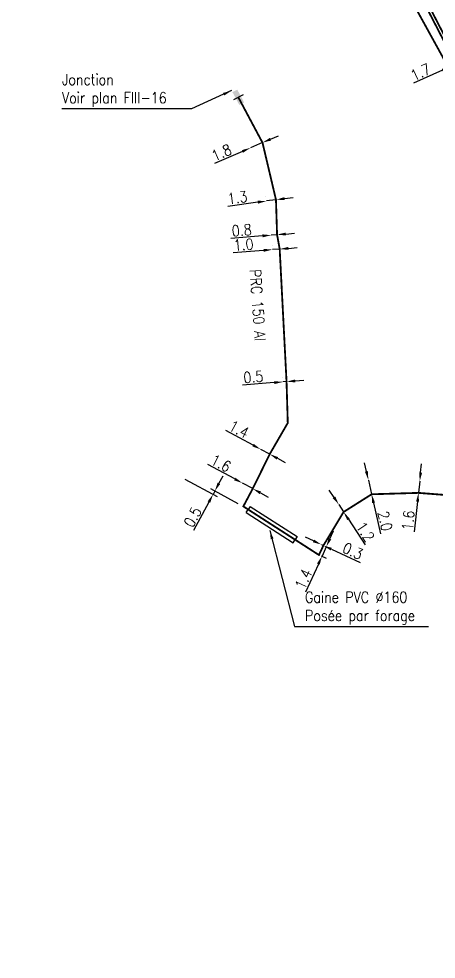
# Model space of a CAD drawing. Header units: millimetres. Extents: x 113457 to 114000, y 153000 to 154000.
# Drawn here: x 113600.8 to 113658.1, y 153534.9 to 153663.9 of the extents above; entities that cross this region are included whole.
import ezdxf
from ezdxf.enums import TextEntityAlignment as Align

# ---------------------------------------------------------------- set-up
doc = ezdxf.new("R2010")
doc.units = ezdxf.units.MM
doc.header["$PDMODE"] = 34
doc.layers.get('0').update_dxf_attribs({"linetype": 'CONTINUOUS'})
doc.layers.get('DEFPOINTS').update_dxf_attribs({"linetype": 'CONTINUOUS'})
for name, color, linetype in [('M_130', 3, 'M_ST_15'), ('M_300', 7, 'CONTINUOUS'), ('M_400', 7, 'CONTINUOUS')]:
    doc.layers.add(name, color=color, linetype=linetype)
doc.styles.add('M_ROMANS', font='ROMANS.shx', dxfattribs={"width": 0.75})
doc.styles.get("Standard").update_dxf_attribs({"font": 'romans.shx', "width": 0.85})
doc.linetypes.add('M_ST_15', pattern='A,5,-0.3,["XX",Standard,S=1,R=0,X=0,Y=-0.5],-2.5', length=7.8)
doc.dimstyles.get("Standard").update_dxf_attribs({"dimtxt": 1.5, "dimasz": 1.2, "dimexe": 0.625, "dimexo": 0.625, "dimgap": 0.25, "dimtad": 1, "dimdec": 1, "dimzin": 0, "dimdsep": 46, "dimtxsty": 'Standard', "dimcen": -0.5, "dimadec": 0, "dimazin": 0, "dimtfac": 1, "dimtdec": 1, "dimtmove": 0, "dimatfit": 3, "dimfxl": 1, "dimtolj": 1, "dimtzin": 0, "dimarcsym": 0})

# ---------------------------------------------------------------- blocks, each defined once
blk = doc.blocks.new('*D22')
at = {"layer": 'DEFPOINTS', "color": 0, "linetype": 'Continuous', "transparency": 16777216}
for p in [(113660.05, 153657.31), (113660.05, 153657.31), (113661.61, 153658.01)]:
    blk.add_point(p, dxfattribs=at)
at = {"layer": 'M_130', "color": 0, "linetype": 'Continuous', "lineweight": -2, "transparency": 16777216}
for p, q in [((113662.7, 153658.51), (113663.79, 153659)), ((113658.96, 153656.82), (113655, 153655.03)), ((113661.61, 153658.01), (113660.05, 153657.31))]:
    blk.add_line(p, q, dxfattribs=at)
at = {"layer": 'M_130', "color": 0, "linetype": 'Continuous', "transparency": 16777216}
for points in [[(113662.62, 153658.69), (113662.78, 153658.33), (113661.61, 153658.01)], [(113658.87, 153657), (113659.04, 153656.63), (113660.05, 153657.31)]]:
    blk.add_solid(points, dxfattribs=at)
at = {"layer": 'M_130', "color": 0, "linetype": 'Continuous', "transparency": 16777216, "insert": (113655.95, 153656.56), "char_height": 1.5, "attachment_point": 5, "rotation": 24.3128}
blk.add_mtext('\\A1;1.7', dxfattribs=at)
blk = doc.blocks.new('*D58')
at = {"layer": 'DEFPOINTS', "color": 0, "linetype": 'Continuous', "transparency": 16777216}
for p in [(113634.26, 153646.89), (113632.61, 153646.17), (113632.61, 153646.17)]:
    blk.add_point(p, dxfattribs=at)
at = {"layer": 'M_130', "color": 0, "linetype": 'Continuous', "lineweight": -2, "transparency": 16777216}
for p, q in [((113635.36, 153647.36), (113636.46, 153647.84)), ((113634.26, 153646.89), (113632.61, 153646.17)), ((113631.51, 153645.69), (113627.67, 153644.02))]:
    blk.add_line(p, q, dxfattribs=at)
at = {"layer": 'M_130', "color": 0, "linetype": 'Continuous', "transparency": 16777216}
for points in [[(113635.28, 153647.55), (113635.44, 153647.18), (113634.26, 153646.89)], [(113631.43, 153645.87), (113631.59, 153645.51), (113632.61, 153646.17)]]:
    blk.add_solid(points, dxfattribs=at)
at = {"layer": 'M_130', "color": 0, "linetype": 'Continuous', "transparency": 16777216, "insert": (113628.64, 153645.53), "char_height": 1.5, "attachment_point": 5, "rotation": 23.4965}
blk.add_mtext('\\A1;1.8', dxfattribs=at)
blk = doc.blocks.new('*D59')
at = {"layer": 'DEFPOINTS', "color": 0, "linetype": 'Continuous', "transparency": 16777216}
for p in [(113634.82, 153638.89), (113634.82, 153638.89), (113636.11, 153639.06)]:
    blk.add_point(p, dxfattribs=at)
at = {"layer": 'M_130', "color": 0, "linetype": 'Continuous', "lineweight": -2, "transparency": 16777216}
for p, q in [((113633.63, 153638.72), (113629.48, 153638.15)), ((113634.73, 153639.51), (113634.73, 153639.51)), ((113636.11, 153639.06), (113634.82, 153638.89)), ((113636.02, 153639.68), (113636.02, 153639.68)), ((113637.29, 153639.23), (113638.48, 153639.39))]:
    blk.add_line(p, q, dxfattribs=at)
at = {"layer": 'M_130', "color": 0, "linetype": 'Continuous', "transparency": 16777216}
for points in [[(113633.6, 153638.92), (113633.66, 153638.52), (113634.82, 153638.89)], [(113637.27, 153639.42), (113637.32, 153639.03), (113636.11, 153639.06)]]:
    blk.add_solid(points, dxfattribs=at)
at = {"layer": 'M_130', "color": 0, "linetype": 'Continuous', "transparency": 16777216, "insert": (113630.82, 153639.35), "char_height": 1.5, "attachment_point": 5, "rotation": 7.8204}
blk.add_mtext('\\A1;1.3', dxfattribs=at)
blk = doc.blocks.new('*D60')
at = {"layer": 'DEFPOINTS', "color": 0, "linetype": 'Continuous', "transparency": 16777216}
for p in [(113635.46, 153634.2), (113635.46, 153634.2), (113636.26, 153634.27)]:
    blk.add_point(p, dxfattribs=at)
at = {"layer": 'M_130', "color": 0, "linetype": 'Continuous', "lineweight": -2, "transparency": 16777216}
for p, q in [((113634.26, 153634.11), (113629.91, 153633.76)), ((113636.26, 153634.27), (113635.46, 153634.2)), ((113637.45, 153634.36), (113638.65, 153634.46))]:
    blk.add_line(p, q, dxfattribs=at)
at = {"layer": 'M_130', "color": 0, "linetype": 'Continuous', "transparency": 16777216}
for points in [[(113634.25, 153634.31), (113634.28, 153633.91), (113635.46, 153634.2)], [(113637.44, 153634.56), (113637.47, 153634.16), (113636.26, 153634.27)]]:
    blk.add_solid(points, dxfattribs=at)
at = {"layer": 'M_130', "color": 0, "linetype": 'Continuous', "transparency": 16777216, "insert": (113631.41, 153634.88), "char_height": 1.5, "attachment_point": 5, "rotation": 4.5502}
blk.add_mtext('\\A1;0.8', dxfattribs=at)
blk = doc.blocks.new('*D61')
at = {"layer": 'DEFPOINTS', "color": 0, "linetype": 'Continuous', "transparency": 16777216}
for p in [(113636.62, 153632.3), (113635.62, 153632.22), (113635.62, 153632.22)]:
    blk.add_point(p, dxfattribs=at)
at = {"layer": 'M_130', "color": 0, "linetype": 'Continuous', "lineweight": -2, "transparency": 16777216}
for p, q in [((113635.57, 153632.84), (113635.57, 153632.84)), ((113636.62, 153632.3), (113635.62, 153632.22)), ((113636.57, 153632.92), (113636.57, 153632.92)), ((113637.81, 153632.39), (113639.01, 153632.49)), ((113634.42, 153632.12), (113630.25, 153631.79))]:
    blk.add_line(p, q, dxfattribs=at)
at = {"layer": 'M_130', "color": 0, "linetype": 'Continuous', "transparency": 16777216}
for points in [[(113634.41, 153632.32), (113634.44, 153631.92), (113635.62, 153632.22)], [(113637.8, 153632.59), (113637.83, 153632.19), (113636.62, 153632.3)]]:
    blk.add_solid(points, dxfattribs=at)
at = {"layer": 'M_130', "color": 0, "linetype": 'Continuous', "transparency": 16777216, "insert": (113631.66, 153632.9), "char_height": 1.5, "attachment_point": 5, "rotation": 4.5502}
blk.add_mtext('\\A1;1.0', dxfattribs=at)
blk = doc.blocks.new('*D62')
at = {"layer": 'DEFPOINTS', "color": 0, "linetype": 'Continuous', "transparency": 16777216}
for p in [(113637.06, 153614.08), (113637.06, 153614.08), (113637.56, 153614.12)]:
    blk.add_point(p, dxfattribs=at)
at = {"layer": 'M_130', "color": 0, "linetype": 'Continuous', "lineweight": -2, "transparency": 16777216}
for p, q in [((113637.01, 153614.7), (113637.01, 153614.7)), ((113637.51, 153614.74), (113637.51, 153614.74)), ((113638.76, 153614.21), (113639.95, 153614.31)), ((113635.87, 153613.98), (113631.51, 153613.64)), ((113637.56, 153614.12), (113637.06, 153614.08))]:
    blk.add_line(p, q, dxfattribs=at)
at = {"layer": 'M_130', "color": 0, "linetype": 'Continuous', "transparency": 16777216}
for points in [[(113638.74, 153614.41), (113638.77, 153614.01), (113637.56, 153614.12)], [(113635.85, 153614.18), (113635.88, 153613.78), (113637.06, 153614.08)]]:
    blk.add_solid(points, dxfattribs=at)
at = {"layer": 'M_130', "color": 0, "linetype": 'Continuous', "transparency": 16777216, "insert": (113633.01, 153614.76), "char_height": 1.5, "attachment_point": 5, "rotation": 4.5502}
blk.add_mtext('\\A1;0.5', dxfattribs=at)
blk = doc.blocks.new('*D63')
at = {"layer": 'DEFPOINTS', "color": 0, "linetype": 'Continuous', "transparency": 16777216}
for p in [(113634.02, 153604.83), (113634.02, 153604.83), (113635.25, 153604.17)]:
    blk.add_point(p, dxfattribs=at)
at = {"layer": 'M_130', "color": 0, "linetype": 'Continuous', "lineweight": -2, "transparency": 16777216}
for p, q in [((113632.96, 153605.41), (113629.22, 153607.43)), ((113635.25, 153604.17), (113634.02, 153604.83)), ((113636.31, 153603.6), (113637.36, 153603.03))]:
    blk.add_line(p, q, dxfattribs=at)
at = {"layer": 'M_130', "color": 0, "linetype": 'Continuous', "transparency": 16777216}
for points in [[(113633.06, 153605.58), (113632.87, 153605.23), (113634.02, 153604.83)], [(113636.4, 153603.77), (113636.21, 153603.42), (113635.25, 153604.17)]]:
    blk.add_solid(points, dxfattribs=at)
at = {"layer": 'M_130', "color": 0, "linetype": 'Continuous', "transparency": 16777216, "insert": (113631.04, 153607.58), "char_height": 1.5, "attachment_point": 5, "rotation": 331.6172}
blk.add_mtext('\\A1;1.4', dxfattribs=at)
blk = doc.blocks.new('*D64')
at = {"layer": 'DEFPOINTS', "color": 0, "linetype": 'Continuous', "transparency": 16777216}
for p in [(113631.51, 153600.2), (113631.51, 153600.2), (113632.92, 153599.44)]:
    blk.add_point(p, dxfattribs=at)
at = {"layer": 'M_130', "color": 0, "linetype": 'Continuous', "lineweight": -2, "transparency": 16777216}
for p, q in [((113630.46, 153600.77), (113626.77, 153602.76)), ((113632.92, 153599.44), (113631.51, 153600.2)), ((113633.97, 153598.86), (113635.03, 153598.29))]:
    blk.add_line(p, q, dxfattribs=at)
at = {"layer": 'M_130', "color": 0, "linetype": 'Continuous', "transparency": 16777216}
for points in [[(113630.55, 153600.94), (113630.36, 153600.59), (113631.51, 153600.2)], [(113634.07, 153599.04), (113633.88, 153598.69), (113632.92, 153599.44)]]:
    blk.add_solid(points, dxfattribs=at)
at = {"layer": 'M_130', "color": 0, "linetype": 'Continuous', "transparency": 16777216, "insert": (113628.56, 153602.93), "char_height": 1.5, "attachment_point": 5, "rotation": 331.6172}
blk.add_mtext('\\A1;1.6', dxfattribs=at)
blk = doc.blocks.new('*D65')
at = {"layer": 'DEFPOINTS', "color": 0, "linetype": 'Continuous', "transparency": 16777216}
for p in [(113623.04, 153601.03), (113627.47, 153598.66), (113631.48, 153597.09)]:
    blk.add_point(p, dxfattribs=at)
at = {"layer": 'M_130', "color": 0, "linetype": 'Continuous', "lineweight": -2, "transparency": 16777216}
for p, q in [((113623.59, 153600.74), (113628.03, 153598.37)), ((113628.28, 153600.16), (113628.84, 153601.22)), ((113630.93, 153597.38), (113627.16, 153599.4)), ((113627.71, 153599.1), (113627.47, 153598.66)), ((113626.91, 153597.6), (113624.81, 153593.68))]:
    blk.add_line(p, q, dxfattribs=at)
at = {"layer": 'M_130', "color": 0, "linetype": 'Continuous', "transparency": 16777216}
for points in [[(113628.1, 153600.26), (113628.45, 153600.07), (113627.71, 153599.1)], [(113626.73, 153597.7), (113627.09, 153597.51), (113627.47, 153598.66)]]:
    blk.add_solid(points, dxfattribs=at)
at = {"layer": 'M_130', "color": 0, "linetype": 'Continuous', "transparency": 16777216, "insert": (113624.68, 153595.55), "char_height": 1.5, "attachment_point": 5, "rotation": 61.908}
blk.add_mtext('\\A1;0.5', dxfattribs=at)
blk = doc.blocks.new('*D66')
at = {"layer": 'DEFPOINTS', "color": 0, "linetype": 'Continuous', "transparency": 16777216}
for p in [(113642.35, 153591.77), (113643.01, 153591.46), (113641.76, 153590.5)]:
    blk.add_point(p, dxfattribs=at)
at = {"layer": 'M_130', "color": 0, "linetype": 'Continuous', "lineweight": -2, "transparency": 16777216}
for p, q in [((113643.51, 153592.55), (113644.01, 153593.64)), ((113643.01, 153591.46), (113642.43, 153590.19)), ((113642.91, 153591.51), (113643.58, 153591.2)), ((113642.33, 153590.24), (113642.99, 153589.93)), ((113641.93, 153589.1), (113640.15, 153585.24))]:
    blk.add_line(p, q, dxfattribs=at)
at = {"layer": 'M_130', "color": 0, "linetype": 'Continuous', "transparency": 16777216}
for points in [[(113643.33, 153592.64), (113643.69, 153592.47), (113643.01, 153591.46)], [(113641.74, 153589.18), (113642.11, 153589.02), (113642.43, 153590.19)]]:
    blk.add_solid(points, dxfattribs=at)
at = {"layer": 'M_130', "color": 0, "linetype": 'Continuous', "transparency": 16777216, "insert": (113639.88, 153587.04), "char_height": 1.5, "attachment_point": 5, "rotation": 65.3245}
blk.add_mtext('\\A1;1.4', dxfattribs=at)
blk = doc.blocks.new('*D67')
at = {"layer": 'DEFPOINTS', "color": 0, "linetype": 'Continuous', "transparency": 16777216}
for p in [(113642.35, 153591.77), (113642.35, 153591.77), (113642.62, 153591.64)]:
    blk.add_point(p, dxfattribs=at)
at = {"layer": 'M_130', "color": 0, "linetype": 'Continuous', "lineweight": -2, "transparency": 16777216}
for p, q in [((113641.25, 153592.27), (113640.16, 153592.77)), ((113642.35, 153591.77), (113642.62, 153591.64)), ((113643.71, 153591.14), (113647.68, 153589.32))]:
    blk.add_line(p, q, dxfattribs=at)
at = {"layer": 'M_130', "color": 0, "linetype": 'Continuous', "transparency": 16777216}
for points in [[(113641.34, 153592.45), (113641.17, 153592.09), (113642.35, 153591.77)], [(113643.79, 153591.32), (113643.62, 153590.96), (113642.62, 153591.64)]]:
    blk.add_solid(points, dxfattribs=at)
at = {"layer": 'M_130', "color": 0, "linetype": 'Continuous', "transparency": 16777216, "insert": (113646.66, 153590.89), "char_height": 1.5, "attachment_point": 5, "rotation": 335.3245}
blk.add_mtext('\\A1;0.3', dxfattribs=at)
blk = doc.blocks.new('*D68')
at = {"layer": 'DEFPOINTS', "color": 0, "linetype": 'Continuous', "transparency": 16777216}
for p in [(113644.74, 153597.25), (113644.74, 153597.25), (113645.39, 153596.24)]:
    blk.add_point(p, dxfattribs=at)
at = {"layer": 'M_130', "color": 0, "linetype": 'Continuous', "lineweight": -2, "transparency": 16777216}
for p, q in [((113644.08, 153598.25), (113643.42, 153599.25)), ((113644.74, 153597.25), (113645.39, 153596.24)), ((113646.05, 153595.24), (113648.35, 153591.74))]:
    blk.add_line(p, q, dxfattribs=at)
at = {"layer": 'M_130', "color": 0, "linetype": 'Continuous', "transparency": 16777216}
for points in [[(113644.25, 153598.36), (113643.91, 153598.14), (113644.74, 153597.25)], [(113646.22, 153595.35), (113645.89, 153595.13), (113645.39, 153596.24)]]:
    blk.add_solid(points, dxfattribs=at)
at = {"layer": 'M_130', "color": 0, "linetype": 'Continuous', "transparency": 16777216, "insert": (113648.37, 153593.53), "char_height": 1.5, "attachment_point": 5, "rotation": 303.2501}
blk.add_mtext('\\A1;1.2', dxfattribs=at)
blk = doc.blocks.new('*D69')
at = {"layer": 'DEFPOINTS', "color": 0, "linetype": 'Continuous', "transparency": 16777216}
for p in [(113648.79, 153600.62), (113648.79, 153600.62), (113649.24, 153598.67)]:
    blk.add_point(p, dxfattribs=at)
at = {"layer": 'M_130', "color": 0, "linetype": 'Continuous', "lineweight": -2, "transparency": 16777216}
for p, q in [((113648.53, 153601.8), (113648.26, 153602.97)), ((113648.79, 153600.62), (113649.24, 153598.67)), ((113649.5, 153597.5), (113650.47, 153593.24))]:
    blk.add_line(p, q, dxfattribs=at)
at = {"layer": 'M_130', "color": 0, "linetype": 'Continuous', "transparency": 16777216}
for points in [[(113648.72, 153601.84), (113648.33, 153601.75), (113648.79, 153600.62)], [(113649.7, 153597.55), (113649.31, 153597.46), (113649.24, 153598.67)]]:
    blk.add_solid(points, dxfattribs=at)
at = {"layer": 'M_130', "color": 0, "linetype": 'Continuous', "transparency": 16777216, "insert": (113651.09, 153595.01), "char_height": 1.5, "attachment_point": 5, "rotation": 282.7744}
blk.add_mtext('\\A1;2.0', dxfattribs=at)
blk = doc.blocks.new('*D70')
at = {"layer": 'DEFPOINTS', "color": 0, "linetype": 'Continuous', "transparency": 16777216}
for p in [(113655.84, 153600.45), (113655.84, 153600.45), (113655.67, 153598.86)]:
    blk.add_point(p, dxfattribs=at)
at = {"layer": 'M_130', "color": 0, "linetype": 'Continuous', "lineweight": -2, "transparency": 16777216}
for p, q in [((113655.97, 153601.64), (113656.1, 153602.84)), ((113655.84, 153600.45), (113655.67, 153598.86)), ((113655.54, 153597.67), (113655.09, 153593.5))]:
    blk.add_line(p, q, dxfattribs=at)
at = {"layer": 'M_130', "color": 0, "linetype": 'Continuous', "transparency": 16777216}
for points in [[(113655.77, 153601.66), (113656.17, 153601.62), (113655.84, 153600.45)], [(113655.34, 153597.69), (113655.74, 153597.64), (113655.67, 153598.86)]]:
    blk.add_solid(points, dxfattribs=at)
at = {"layer": 'M_130', "color": 0, "linetype": 'Continuous', "transparency": 16777216, "insert": (113654.26, 153595.09), "char_height": 1.5, "attachment_point": 5, "rotation": 83.8246}
blk.add_mtext('\\A1;1.6', dxfattribs=at)
blk = doc.blocks.new('M_300_04')
at = {"color": 0, "linetype": 'Continuous'}
blk.add_line((0, 1.125), (0, -0.375), dxfattribs=at)
blk.add_solid([(-1, 0.75), (-1, 0), (1, 0.75), (1, 0)], dxfattribs=at)
at = {"color": 0, "linetype": 'Continuous', "style": 'M_ROMANS', "width": 0.75, "flags": 3}
for tag, p in [('DEF_LEG', (0, -4.625)), ('DEF_COUP', (0, -7.125)), ('DEF_TYPE', (0, -9.625))]:
    blk.add_attdef(tag, text='', height=1.2, dxfattribs=at).set_placement(p, align=Align.MIDDLE)

msp = doc.modelspace()

# ---------------------------------------------------------------- linework, layer by layer
at = {"layer": 'M_130', "color": 3, "const_width": 0.25, "flags": 128}
msp.add_lwpolyline([(113600.93, 153746.5), (113600.99, 153746.4, 0.428385), (113601.68, 153746.18), (113607.27, 153749.26), (113613.6, 153738.15), (113617.59, 153730.93), (113627.64, 153713.73), (113633.66, 153703.28), (113634.89, 153702.89), (113642.61, 153688.33), (113659.22, 153658.22), (113661.61, 153658.01), (113682.78, 153621.93), (113689.73, 153609.19), (113695.16, 153597.71), (113699.59, 153588.68), (113700.62, 153586.59), (113705.52, 153577.33), (113706.89, 153574.79), (113707.44, 153573.78), (113707.98, 153572.76), (113709.45, 153570.05), (113697.01, 153562.87), (113708.26, 153543.52), (113716.06, 153528.68), (113720.54, 153519.82), (113733.76, 153495.49), (113736.56, 153491.2), (113736.56, 153491.2), (113743.26, 153477.26), (113744.81, 153476.98), (113746.31, 153472.73), (113750.73, 153461.89), (113752.75, 153456.7), (113755.8, 153446.67), (113758.42, 153439.25), (113761.41, 153429.48), (113764.64, 153420.14), (113769.79, 153403.63), (113780.29, 153369.59), (113787.25, 153348.78), (113787.25, 153348.78), (113798.42, 153311.54), (113801.13, 153302.96), (113806.16, 153289.16), (113806.16, 153289.16), (113807.04, 153286.49), (113808.56, 153286.16), (113812.6, 153273.52), (113829.3, 153219.45), (113837.36, 153194.14), (113846.95, 153162.16), (113850.97, 153149.45), (113855.89, 153134.33), (113857.89, 153127.76), (113858.23, 153125.9), (113858.69, 153121.87), (113865.19, 153101.06), (113869.82, 153087.29), (113871.17, 153083.51), (113873.89, 153075.95), (113876.69, 153066.61), (113876.69, 153066.61), (113883.81, 153049.82), (113887.32, 153037.97), (113892.08, 153022.86), (113893.4, 153021.86), (113894.06, 153019.89), (113892.75, 153018.54), (113894.38, 153012.79), (113898.51, 153001.16), (113899, 153000)], format="xyb", dxfattribs=at)
at = {"layer": 'M_130', "const_width": 0.25, "flags": 128}
msp.add_lwpolyline([(113602.75, 153741.7), (113602.87, 153741.46), (113604.64, 153736.62), (113605.35, 153733.1, 0.345211), (113605.82, 153732.7), (113606.37, 153732.68), (113618.03, 153736.21, -0.329713), (113619.37, 153735.54), (113620.82, 153732.68), (113625.31, 153724.6), (113629.14, 153717.79), (113644.37, 153688.94), (113649.36, 153679.77), (113659.97, 153659.25), (113665.28, 153649.93), (113669.75, 153642.22), (113676.07, 153631.12), (113682.33, 153620.22), (113682.33, 153620.22), (113700.15, 153586.33), (113703.05, 153583.5), (113709.21, 153572.86), (113711.92, 153567.58), (113714.7, 153562.15), (113718.67, 153555.63), (113723.36, 153547.23), (113743.31, 153509.44), (113746.28, 153504.07), (113749.18, 153499.99), (113755.59, 153487.46), (113759.63, 153478.42), (113764.07, 153469.1), (113769.1, 153456.29), (113771.9, 153448), (113798.96, 153363), (113808.82, 153330.99), (113810.59, 153325.27), (113822.14, 153287.87), (113822.82, 153286.66), (113823.19, 153286.03), (113825.26, 153279.46), (113837.38, 153242.17), (113855.16, 153186.99), (113856.72, 153181.23), (113867.03, 153146.66), (113868.1, 153143.04), (113873.81, 153124.39), (113881.34, 153100.24), (113884.83, 153088.79), (113891.28, 153068.14), (113912.83, 153000)], format="xyb", dxfattribs=at)
at = {"layer": 'M_130', "const_width": 0.25}
msp.add_lwpolyline([(113743.66, 153509.64), (113723.71, 153547.42), (113719.02, 153555.83), (113715.05, 153562.35), (113712.28, 153567.76), (113709.56, 153573.05), (113703.39, 153583.72), (113701.49, 153586.45), (113682.81, 153620.55), (113682.81, 153620.55), (113676.41, 153631.32), (113670.1, 153642.42), (113665.63, 153650.13), (113660.32, 153659.44), (113649.71, 153679.96)], dxfattribs=at)
at = {"layer": 'M_130', "const_width": 0.25, "flags": 128}
msp.add_lwpolyline([(113630.94, 153653.11), (113634.26, 153646.89), (113636.11, 153639.06), (113636.26, 153634.27), (113636.62, 153632.3), (113637.56, 153614.12), (113637.73, 153608.45), (113635.25, 153604.17), (113632.92, 153599.44), (113631.63, 153597.01), (113641.76, 153590.5), (113642.01, 153590.35), (113642.62, 153591.64), (113645.39, 153596.24), (113649.24, 153598.67), (113655.67, 153598.86), (113665.2, 153598.12), (113672.05, 153596.83), (113677.96, 153592.28), (113684.34, 153586.04), (113687.78, 153579.3), (113690.24, 153574.61), (113691.62, 153572.1)], dxfattribs=at)
at = {"layer": 'M_400', "color": 7, "linetype": 'CONTINUOUS'}
for p, q in [((113632.03, 153596.16), (113632.3, 153596.58)), ((113632.57, 153597), (113632.3, 153596.58)), ((113632.57, 153597), (113639, 153592.87)), ((113632.03, 153596.16), (113638.46, 153592.02)), ((113638.46, 153592.02), (113638.73, 153592.45)), ((113639, 153592.87), (113638.73, 153592.45))]:
    msp.add_line(p, q, dxfattribs=at)

# ---------------------------------------------------------------- block references
at = {"layer": 'M_300', "rotation": 298.0914680076552}
msp.add_blockref('M_300_04', (113630.61, 153652.93), dxfattribs=at)

# ---------------------------------------------------------------- texts
at = {"layer": 'M_130', "linetype": 'Continuous', "width": 0.85}
msp.add_text('PRC 150 Al', height=1.5, rotation=274.09, dxfattribs=at).set_placement((113633.61, 153624.6), align=Align.MIDDLE)
at = {"layer": 'M_300', "linetype": 'Continuous', "insert": (113606.74, 153651.79), "char_height": 1.5, "attachment_point": 7}
msp.add_mtext('Jonction\\PVoir plan FIII-16', dxfattribs=at)
at = {"layer": 'M_400', "linetype": 'Continuous', "insert": (113640.1, 153580.8), "char_height": 1.5, "attachment_point": 7}
msp.add_mtext('\\A1;Gaine PVC %%C160\\PPosée par forage', dxfattribs=at)

# ---------------------------------------------------------------- dimensions: what is measured, and where the dimension line sits
at = {"layer": 'M_130', "linetype": 'Continuous'}
for base, p1, p2, angle, picture, middle, dimtype in [((113660.05, 153657.31), (113661.61, 153658.01), (113660.05, 153657.31), 204.3128, '*D22', (113656.36, 153655.65), 161), ((113632.61, 153646.17), (113634.26, 153646.89), (113632.61, 153646.17), 23.4965, '*D58', (113629.04, 153644.62), 160), ((113634.82, 153638.89), (113636.11, 153639.06), (113634.82, 153638.89), 7.8204, '*D59', (113630.96, 153638.36), 160), ((113635.46, 153634.2), (113636.26, 153634.27), (113635.46, 153634.2), 4.5502, '*D60', (113631.49, 153633.89), 160), ((113635.62, 153632.22), (113636.62, 153632.3), (113635.62, 153632.22), 4.5502, '*D61', (113631.74, 153631.91), 160), ((113637.06, 153614.08), (113637.56, 153614.12), (113637.06, 153614.08), 4.5502, '*D62', (113633.09, 153613.76), 160), ((113634.02, 153604.83), (113635.25, 153604.17), (113634.02, 153604.83), 331.6172, '*D63', (113630.56, 153606.7), 160), ((113631.51, 153600.2), (113632.92, 153599.44), (113631.51, 153600.2), 331.6172, '*D64', (113628.08, 153602.05), 160), ((113648.79, 153600.62), (113649.24, 153598.67), (113648.79, 153600.62), 282.7744, '*D69', (113650.12, 153594.79), 160), ((113655.84, 153600.45), (113655.67, 153598.86), (113655.84, 153600.45), 263.8246, '*D70', (113655.25, 153594.99), 160), ((113627.47, 153598.66), (113631.48, 153597.09), (113623.04, 153601.03), 61.908, '*D65', (113625.56, 153595.08), 160), ((113644.74, 153597.25), (113645.39, 153596.24), (113644.74, 153597.25), 303.2501, '*D68', (113647.53, 153592.99), 160), ((113643.01, 153591.46), (113641.76, 153590.5), (113642.35, 153591.77), 245.3245, '*D66', (113640.79, 153586.62), 160), ((113642.35, 153591.77), (113642.62, 153591.64), (113642.35, 153591.77), 335.3245, '*D67', (113646.24, 153589.98), 160)]:
    dim = msp.add_linear_dim(base=base, p1=p1, p2=p2, angle=angle, dimstyle='Standard', dxfattribs=at)
    dim.commit()
    dim.dimension.update_dxf_attribs({"geometry": picture, "text_midpoint": middle, "dimtype": dimtype})

# ---------------------------------------------------------------- leaders
at = {"layer": 'M_300', "linetype": 'Continuous', "annotation_type": 0, "has_hookline": 1, "hookline_direction": 1, "text_width": 16.33}
msp.add_leader([(113630.02, 153654.02), (113624.52, 153651.54), (113623.32, 153651.54)], dimstyle='Standard', dxfattribs=at)
at = {"layer": 'M_400', "linetype": 'Continuous', "annotation_type": 0, "has_hookline": 1, "hookline_direction": 0, "text_width": 16.94}
msp.add_leader([(113635.28, 153593.71), (113638.65, 153580.55), (113639.85, 153580.55)], dimstyle='Standard', dxfattribs=at)

doc.saveas('drawing.dxf')
